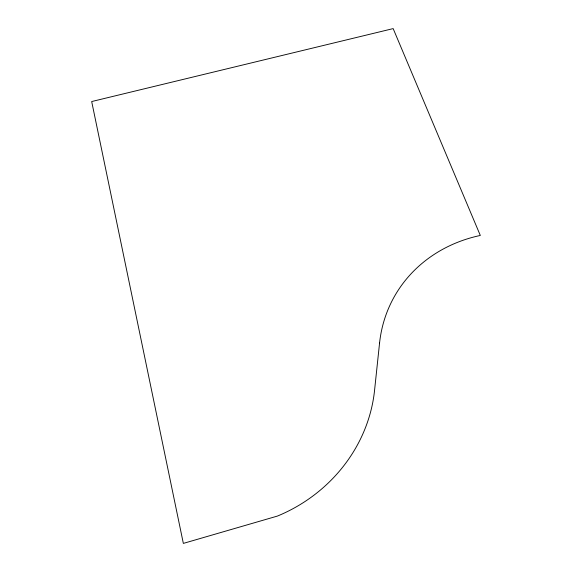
<?xml version="1.0" encoding="UTF-8"?>
<svg xmlns="http://www.w3.org/2000/svg" width="572" height="572" viewBox="0 0 572 572"><rect width="100%" height="100%" fill="white"/><g stroke="black" fill="none" stroke-linecap="round" stroke-linejoin="round"><path stroke-width="0.86" d="M379.558 343.1L374.546 390.483A153.196 142.914 -24.9 0 1 277.377 516.087L183.347 543.4L91.684 101.544L393.157 28.6L480.316 235.457A150.908 133.827 27.7 0 0 379.558 343.1"/></g></svg>
